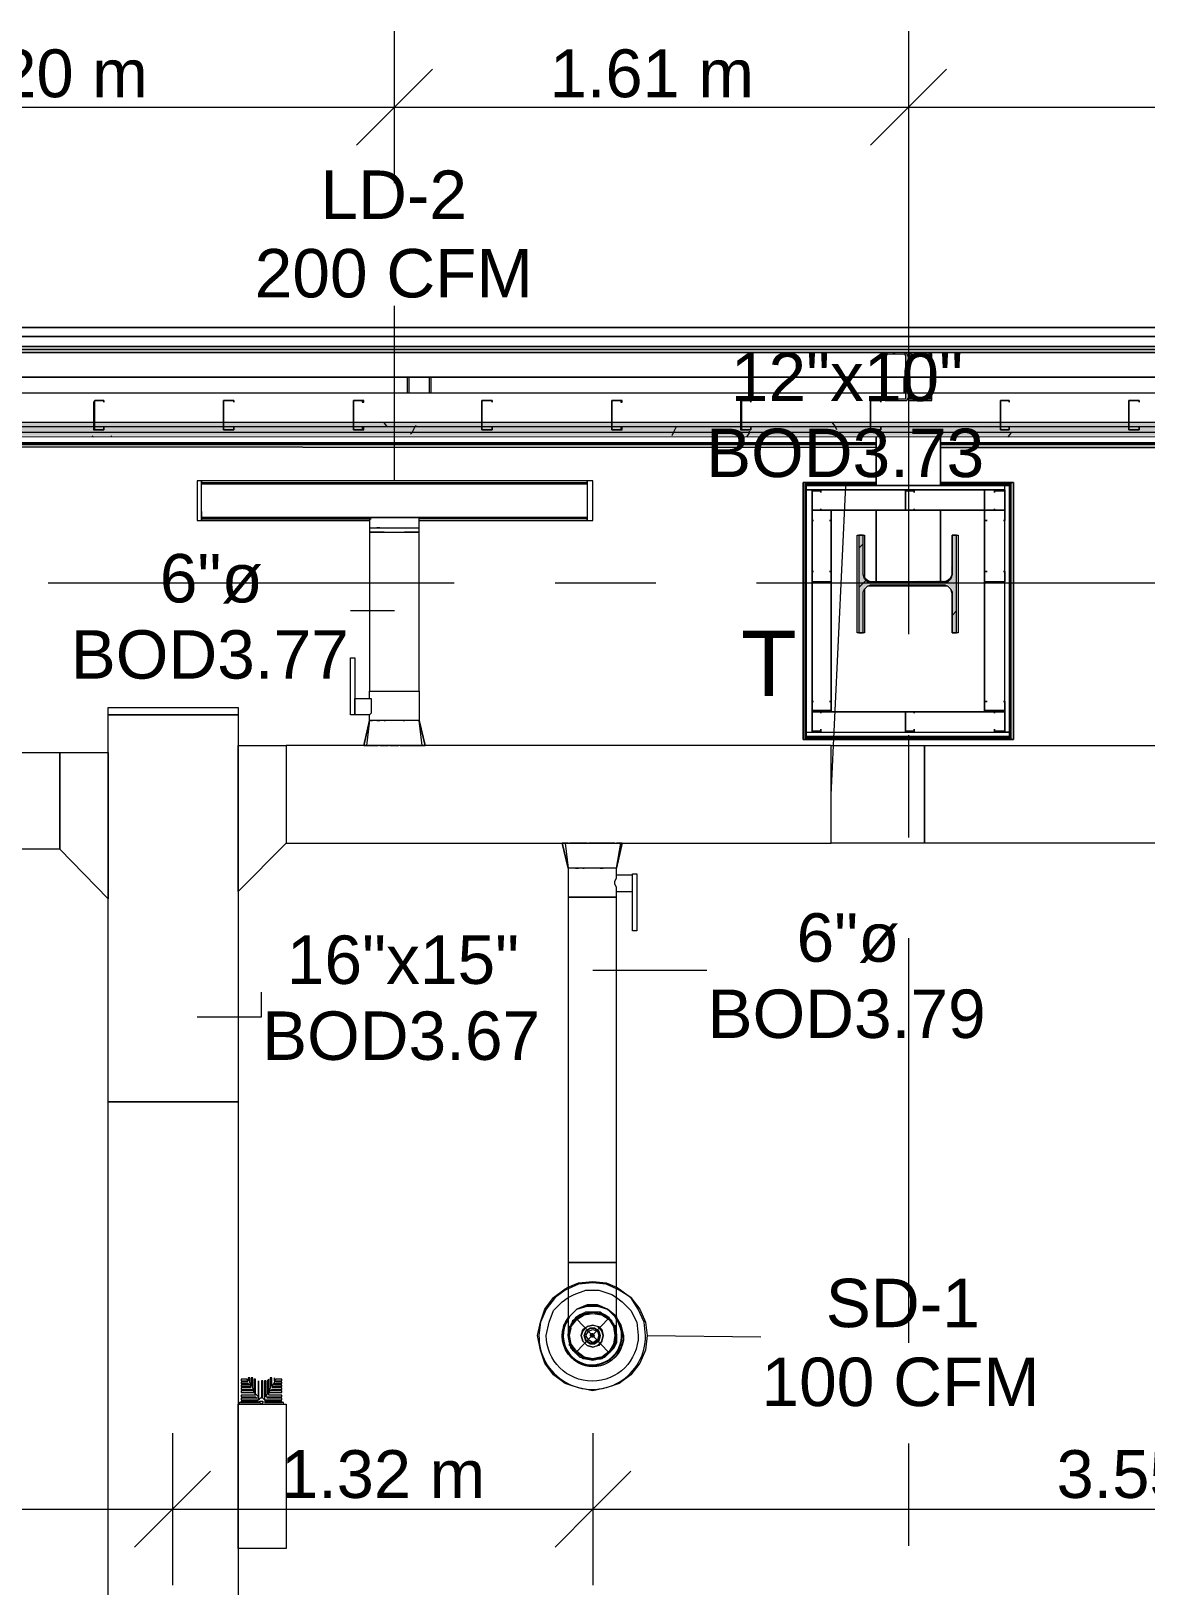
# Model space of a CAD drawing. Header units: metres. Extents: x -2 to 237, y -8 to 52.
# Drawn here: x 48.617 to 52.118, y 43.688 to 48.57 of the extents above; entities that cross this region are included whole.
import ezdxf

# ---------------------------------------------------------------- set-up
doc = ezdxf.new("R2010")
doc.units = ezdxf.units.M
doc.layers.add('HVAC - Ductos', color=5, linetype='Continuous', lineweight=0)
doc.layers.add('PDF2_Text', color=7, linetype='Continuous', lineweight=0)
doc.layers.add('PDF2_Geometry', color=7, linetype='Continuous', lineweight=0, true_color=0xaaaaaa)
doc.layers.add('PDF2_Solid Fills', color=7, linetype='Continuous', lineweight=0, true_color=0xffffff)
doc.styles.add('PDF Helvetica', font='')
doc.styles.get('PDF Helvetica').set_extended_font_data('Helvetica')

msp = doc.modelspace()

# ---------------------------------------------------------------- hatches: boundary and pattern name
at = {"layer": 'PDF2_Solid Fills', "lineweight": 0, "transparency": 33554559}
for points in [[(51.2942, 47.419), (51.2988, 47.4236), (51.3034, 47.5567), (51.3631, 47.5567), (51.3631, 47.4144), (51.3034, 47.419), (51.2988, 47.419), (51.2988, 47.4099), (51.3677, 47.4144), (51.3722, 47.556), (51.3722, 47.5567), (51.3677, 47.5612), (51.2988, 47.5612), (51.2942, 47.5521)], [(4.4593, 47.3136), (56.4217, 47.3136), (56.44, 47.309), (56.4401, 47.309), (56.4401, 47.3273), (12.2514, 47.3319), (4.4593, 47.3319)], [(56.408, 47.2998), (56.4217, 47.2953), (56.4217, 47.3136), (4.4593, 47.3136), (4.4593, 47.2998)], [(51.5098, 46.9879), (51.5052, 46.855), (51.496, 46.8458), (51.2438, 46.8412), (51.2438, 46.8458), (51.2392, 46.8504), (51.2346, 46.8504), (51.2346, 46.8641), (51.23, 46.8641), (51.23, 46.9879), (51.2163, 46.9879), (51.2163, 46.6807), (51.23, 46.6807), (51.23, 46.8136), (51.2346, 46.8228), (51.2438, 46.832), (51.496, 46.832), (51.5098, 46.8182), (51.5098, 46.6807), (51.5236, 46.6807), (51.5236, 46.9879)]]:
    msp.add_hatch(color=256, dxfattribs=at).paths.add_polyline_path(points)
h = msp.add_hatch(color=256, dxfattribs=at)
h.paths.add_polyline_path([(51.4411, 47.5612), (51.4456, 47.5567), (51.4456, 47.5612)])
h.paths.add_polyline_path([(51.3768, 47.5521), (51.3722, 47.5521), (51.3722, 47.4099), (51.4456, 47.4099), (51.4456, 47.5521), (51.4411, 47.5521), (51.4411, 47.4144), (51.3768, 47.4144)])
h.paths.add_polyline_path([(51.3768, 47.5567), (51.3768, 47.5612), (51.3722, 47.5612)])
h.paths.add_polyline_path([(51.4365, 47.5567), (51.4365, 47.5612), (51.3814, 47.5612)])
h = msp.add_hatch(color=256, dxfattribs=at)
h.paths.add_polyline_path([(6.1562, 47.3319), (6.1562, 47.3457), (4.4593, 47.3457), (4.4593, 47.3319)])
h.paths.add_polyline_path([(55.7246, 47.3411), (55.7246, 47.3274), (56.4538, 47.3274), (56.4538, 47.3411)])
h.paths.add_polyline_path([(53.6929, 47.3411), (53.6929, 47.3274), (55.72, 47.3274), (55.72, 47.3411)])
h.paths.add_polyline_path([(50.8494, 47.3411), (50.8494, 47.3274), (53.6883, 47.3274), (53.6883, 47.3411)])
h.paths.add_polyline_path([(48.8177, 47.3411), (48.8177, 47.3274), (50.8448, 47.3274), (50.8448, 47.3411)])
h.paths.add_polyline_path([(45.9742, 47.3411), (45.9742, 47.3274), (48.8131, 47.3274), (48.8131, 47.3411)])
h.paths.add_polyline_path([(43.9425, 47.3411), (43.9425, 47.3274), (45.9696, 47.3274), (45.9696, 47.3411)])
h.paths.add_polyline_path([(43.1307, 47.3411), (43.1307, 47.3274), (43.9379, 47.3274), (43.9379, 47.3411)])
h.paths.add_polyline_path([(41.099, 47.3411), (41.099, 47.3274), (43.1261, 47.3274), (43.1261, 47.3411)])
h.paths.add_polyline_path([(39.0673, 47.3411), (39.0673, 47.3274), (41.0944, 47.3274), (41.0944, 47.3411)])
h.paths.add_polyline_path([(38.2555, 47.3411), (38.2555, 47.3274), (39.0627, 47.3274), (39.0627, 47.3411)])
h.paths.add_polyline_path([(36.2238, 47.3457), (36.2238, 47.3274), (38.2509, 47.3274), (38.2509, 47.3411), (36.6274, 47.3457)])
h.paths.add_polyline_path([(34.1921, 47.3457), (34.1921, 47.3274), (36.2192, 47.3274), (36.2192, 47.3457)])
h.paths.add_polyline_path([(33.3803, 47.3457), (33.3803, 47.3274), (34.1875, 47.3274), (34.1875, 47.3457)])
h.paths.add_polyline_path([(31.3486, 47.3457), (31.3486, 47.3274), (33.3757, 47.3274), (33.3757, 47.3457)])
h.paths.add_polyline_path([(30.945, 47.3457), (30.945, 47.3274), (31.344, 47.3274), (31.344, 47.3457)])
h.paths.add_polyline_path([(28.5051, 47.3457), (28.5051, 47.3274), (30.9404, 47.3274), (30.9404, 47.3457)])
h.paths.add_polyline_path([(26.4734, 47.3457), (26.4734, 47.3274), (28.5005, 47.3274), (28.5005, 47.3457)])
h.paths.add_polyline_path([(23.6299, 47.3457), (23.6299, 47.3274), (26.4688, 47.3274), (26.4688, 47.3457)])
h.paths.add_polyline_path([(21.5982, 47.3457), (21.5982, 47.3274), (23.6253, 47.3274), (23.6253, 47.3457)])
h.paths.add_polyline_path([(20.7864, 47.3457), (20.7864, 47.3274), (21.5936, 47.3274), (21.5936, 47.3457)])
h.paths.add_polyline_path([(18.7547, 47.3457), (18.7547, 47.3274), (20.7818, 47.3274), (20.7818, 47.3457)])
h.paths.add_polyline_path([(16.7229, 47.3457), (16.7229, 47.3274), (18.7501, 47.3274), (18.7501, 47.3457)])
h.paths.add_polyline_path([(15.9112, 47.3457), (15.9112, 47.3274), (16.7184, 47.3274), (16.7184, 47.3457)])
h.paths.add_polyline_path([(13.8795, 47.3457), (13.8795, 47.3274), (15.9066, 47.3274), (15.9066, 47.3457)])
h.paths.add_polyline_path([(12.2514, 47.3319), (13.8626, 47.3274), (13.8749, 47.3274), (13.8749, 47.3457), (11.8478, 47.3457), (11.8478, 47.3319)])
h.paths.add_polyline_path([(11.8432, 47.3319), (11.8432, 47.3457), (11.036, 47.3457), (11.036, 47.3319)])
h.paths.add_polyline_path([(11.0314, 47.3319), (11.0314, 47.3457), (9.0043, 47.3457), (9.0043, 47.3319)])
h.paths.add_polyline_path([(8.9997, 47.3319), (8.9997, 47.3457), (6.1608, 47.3457), (6.1608, 47.3319)])

# ---------------------------------------------------------------- linework, layer by layer
at = {"layer": 'HVAC - Ductos', "lineweight": 0}
for points in [[(49.7579, 48.0932), (49.7579, 48.3317), (49.7579, 48.5702)], [(51.3722, 48.5702), (51.3722, 48.3317), (51.3722, 48.0932)], [(49.8771, 48.451), (49.7579, 48.3317), (49.6386, 48.2125)], [(51.4915, 48.451), (51.3722, 48.3317), (51.253, 48.2125)], [(36.1367, 48.3317), (38.6499, 48.3317), (40.8972, 48.3317), (42.163, 48.3317), (43.5802, 48.3317), (45.3734, 48.3317), (47.5564, 48.3317), (49.7579, 48.3317), (51.3722, 48.3317), (53.9222, 48.3317), (56.2108, 48.3317)], [(49.7579, 47.1576), (49.7579, 47.708)], [(49.1525, 47.1301), (49.1525, 47.1347), (49.1525, 47.1393), (49.1525, 47.1576), (49.1525, 47.153), (50.3632, 47.153), (50.3632, 47.1576), (50.3632, 47.1393), (50.3632, 47.1347), (50.3632, 47.1301)], [(50.3632, 47.1576), (49.1525, 47.1576)], [(49.1525, 47.1347), (49.1525, 47.1393), (49.1525, 47.1439)], [(50.3632, 47.1439), (50.3632, 47.1393), (50.3632, 47.1347)], [(51.1291, 46.1716), (51.1751, 47.1439)], [(49.1525, 47.098), (49.1525, 47.1026)], [(49.1525, 47.0888), (49.1525, 47.0934)], [(50.3632, 47.1026), (50.3632, 47.098)], [(50.3632, 47.0934), (50.3632, 47.0888)], [(49.1525, 47.0613), (49.1525, 47.0567), (49.1525, 47.0521), (49.1525, 47.0338), (49.1525, 47.0384), (49.6845, 47.0384)], [(49.1525, 47.0476), (49.1525, 47.0521), (49.1525, 47.0567)], [(49.1525, 47.0338), (49.6799, 47.0338)], [(50.3632, 47.0613), (50.3632, 47.0567), (50.3632, 47.0521), (50.3632, 47.0338), (50.3632, 47.0384), (49.8358, 47.0384)], [(49.8358, 47.0338), (50.3632, 47.0338)], [(50.3632, 47.0567), (50.3632, 47.0521), (50.3632, 47.0476)], [(49.6799, 46.4055), (49.6799, 46.4238), (49.6341, 46.4238), (49.6203, 46.4238), (49.6203, 46.6027), (49.6341, 46.6027), (49.6341, 46.4238), (49.6341, 46.4284), (49.6341, 46.433), (49.6341, 46.4376), (49.6341, 46.4422), (49.6341, 46.4514), (49.6341, 46.4559), (49.6341, 46.4651), (49.6341, 46.4697), (49.6341, 46.4743), (49.6799, 46.4743), (49.6799, 46.4972), (49.6845, 46.4972), (49.6936, 46.4972), (49.7028, 46.4972), (49.7212, 46.4972), (49.7396, 46.4972), (49.7579, 46.4972), (49.7762, 46.4972), (49.7946, 46.4972), (49.8129, 46.4972), (49.8221, 46.4972), (49.8313, 46.4972), (49.8358, 46.4972), (49.8358, 46.9971), (49.8313, 46.9971), (49.8267, 46.9971), (49.8221, 46.9971), (49.8129, 46.9971), (49.7946, 46.9971), (49.79, 46.9971)], [(49.7258, 46.9971), (49.7212, 46.9971), (49.7028, 46.9971), (49.6936, 46.9971), (49.689, 46.9971), (49.6845, 46.9971), (49.6799, 46.9971), (49.6799, 46.4972), (49.6845, 46.4972), (49.6936, 46.4972), (49.7028, 46.4972), (49.7212, 46.4972), (49.7396, 46.4972), (49.7579, 46.4972), (49.7762, 46.4972), (49.7946, 46.4972), (49.8129, 46.4972), (49.8221, 46.4972), (49.8313, 46.4972), (49.8358, 46.4972), (49.8358, 46.4055), (49.8313, 46.4055), (49.8267, 46.4055), (49.8221, 46.4055), (49.8129, 46.4055), (49.7946, 46.4055), (49.7762, 46.4055), (49.7579, 46.4055), (49.7396, 46.4055), (49.7212, 46.4055), (49.7028, 46.4055), (49.6936, 46.4055), (49.689, 46.4055), (49.6845, 46.4055), (49.6799, 46.4055), (49.6707, 46.3275)], [(49.6799, 47.0109), (49.6845, 47.0109), (49.7028, 47.0109), (49.7304, 47.0109), (49.7579, 47.0109), (49.79, 47.0109), (49.8129, 47.0109), (49.8313, 47.0109), (49.8358, 47.0109)], [(49.712, 47.0109), (49.7028, 47.0109)], [(49.7304, 46.9971), (49.7396, 46.9971), (49.7579, 46.9971), (49.7762, 46.9971), (49.7854, 46.9971)], [(49.7579, 46.7495), (49.6203, 46.7495)], [(49.6799, 46.4743), (49.6845, 46.4743), (49.6845, 46.4697), (49.6845, 46.4651), (49.6845, 46.4559), (49.6845, 46.4468), (49.6845, 46.4376), (49.6845, 46.433), (49.6845, 46.4284), (49.6799, 46.4238)], [(49.6616, 46.3275), (49.6799, 46.4055), (49.6616, 46.3275)], [(49.7762, 46.3275), (49.7808, 46.3275), (49.79, 46.3275), (49.7992, 46.3275), (49.8038, 46.3275), (49.8129, 46.3275), (49.8313, 46.3275), (49.8404, 46.3275), (49.8496, 46.3275), (49.8541, 46.3275), (49.8358, 46.4055), (49.8541, 46.3275), (49.8496, 46.3275)], [(49.845, 46.3275), (49.8358, 46.4055)], [(49.6662, 46.3275), (49.6616, 46.3275), (49.6662, 46.3275), (49.6707, 46.3275), (49.6753, 46.3275), (49.6845, 46.3275), (49.7028, 46.3275), (49.7074, 46.3275)], [(49.712, 46.3275), (49.7166, 46.3275), (49.7258, 46.3275), (49.7396, 46.3275)], [(49.7441, 46.3275), (49.7487, 46.3275), (49.7716, 46.3275)], [(54.0185, 46.3275), (54.0139, 46.3275), (54.9679, 46.3275), (54.9679, 46.0203), (51.4227, 46.0203), (51.4227, 46.3275), (53.8305, 46.3275), (53.8259, 46.3275)], [(50.3036, 46.0203), (50.2944, 46.0203), (50.2899, 46.0203), (50.2853, 46.0203), (50.3036, 45.9423), (50.2853, 46.0203), (50.2899, 46.0203)], [(50.2944, 46.0203), (50.3036, 45.9423)], [(50.3632, 46.0203), (50.3587, 46.0203), (50.3449, 46.0203), (50.3358, 46.0203), (50.3312, 46.0203), (50.3266, 46.0203), (50.3082, 46.0203)], [(50.4504, 46.0203), (50.4366, 46.0203), (50.4275, 46.0203), (50.4229, 46.0203), (50.4137, 46.0203), (50.3999, 46.0203), (50.3953, 46.0203), (50.3908, 46.0203), (50.3678, 46.0203)], [(50.4733, 46.0203), (50.4687, 46.0203), (50.4641, 46.0203), (50.455, 46.0203)], [(50.4733, 46.0203), (50.455, 45.9423), (50.4733, 46.0203)], [(50.455, 45.9423), (50.4687, 46.0203)], [(50.5055, 45.8735), (50.5055, 45.878), (50.5055, 45.8826), (50.5055, 45.8872), (50.5055, 45.8964), (50.5055, 45.901), (50.5055, 45.9102), (50.5055, 45.9148), (50.5055, 45.9194), (50.455, 45.9194), (50.455, 45.9423), (50.4504, 45.9423), (50.4458, 45.9423), (50.4321, 45.9423), (50.4183, 45.9423), (50.3999, 45.9423), (50.3816, 45.9423), (50.3587, 45.9423), (50.3404, 45.9423), (50.3266, 45.9423), (50.3128, 45.9423), (50.3082, 45.9423), (50.3036, 45.9423), (50.3036, 45.8506), (50.3082, 45.8506), (50.3128, 45.8506), (50.3266, 45.8506), (50.3404, 45.8506), (50.3587, 45.8506), (50.3816, 45.8506), (50.3999, 45.8506), (50.4183, 45.8506), (50.4321, 45.8506), (50.4458, 45.8506), (50.455, 45.8506), (50.455, 45.8689), (50.5055, 45.8689)], [(50.455, 45.8689), (50.455, 45.8735), (50.455, 45.878), (50.455, 45.8826), (50.4504, 45.8918), (50.4504, 45.901), (50.455, 45.9102), (50.455, 45.9148), (50.455, 45.9194)], [(50.3816, 45.6212), (50.7393, 45.6212)], [(49.1387, 45.4745), (49.3405, 45.4745), (49.3405, 45.5524)], [(50.455, 44.4747), (50.455, 44.4793), (50.455, 44.4976), (50.455, 44.5297), (50.455, 44.5664), (50.455, 44.6168), (50.455, 44.6673), (50.455, 44.704), (50.4458, 44.704), (50.4321, 44.704), (50.4183, 44.704), (50.3999, 44.704), (50.3816, 44.704), (50.3587, 44.704), (50.3404, 44.704), (50.3266, 44.704), (50.3128, 44.704), (50.3082, 44.704), (50.3036, 44.704), (50.3036, 44.649), (50.3036, 44.5985), (50.3036, 44.5527), (50.3036, 44.5159), (50.3036, 44.493), (50.3036, 44.4747)], [(50.455, 44.626), (50.4641, 44.6214), (50.5009, 44.5939), (50.5283, 44.5572), (50.5467, 44.5159), (50.5513, 44.4747), (50.5467, 44.4288), (50.5283, 44.3875), (50.5009, 44.3508), (50.4641, 44.3233), (50.4229, 44.3096), (50.3816, 44.3004), (50.3358, 44.3096), (50.2944, 44.3233), (50.2578, 44.3508), (50.2303, 44.3875), (50.2165, 44.4288), (50.2073, 44.4747), (50.2165, 44.5159), (50.2303, 44.5572), (50.2578, 44.5939), (50.2944, 44.6214), (50.3036, 44.626)], [(50.3036, 44.626), (50.3358, 44.6398), (50.3816, 44.6444), (50.4229, 44.6398), (50.455, 44.626)], [(50.455, 44.6214), (50.4229, 44.6352), (50.3816, 44.6398), (50.3358, 44.6352), (50.3036, 44.6214)], [(50.3036, 44.5939), (50.322, 44.6031), (50.3587, 44.6168), (50.3999, 44.6168), (50.4412, 44.6031), (50.455, 44.5939)], [(50.455, 44.4793), (50.455, 44.493), (50.4458, 44.5113), (50.4321, 44.5297), (50.4183, 44.5389), (50.3999, 44.5481), (50.3816, 44.5481), (50.3587, 44.5481), (50.3404, 44.5389), (50.3266, 44.5297), (50.3128, 44.5113), (50.3082, 44.493), (50.3036, 44.4793)], [(50.3082, 44.4976), (50.3082, 44.5022), (50.3128, 44.5068), (50.3266, 44.5251), (50.3495, 44.5389)], [(50.3495, 44.5435), (50.3541, 44.5435), (50.3816, 44.5481), (50.4045, 44.5435), (50.4091, 44.5435), (50.4137, 44.5435)], [(50.4091, 44.5389), (50.4321, 44.5251), (50.4458, 44.5068)], [(50.3128, 44.4472), (50.3082, 44.4747), (50.3128, 44.4976)], [(50.4504, 44.5068), (50.4504, 44.5022), (50.4504, 44.4976), (50.455, 44.4747), (50.4504, 44.4472)], [(50.3128, 44.4426), (50.3082, 44.4426), (50.3082, 44.4472)], [(50.3495, 44.4059), (50.3266, 44.4196), (50.3128, 44.4426)], [(50.4458, 44.4426), (50.4321, 44.4196), (50.4091, 44.4059)], [(50.4504, 44.4472), (50.4504, 44.4426)], [(50.5513, 44.4747), (50.909, 44.4701)], [(50.3541, 44.4013), (50.3495, 44.4013), (50.3495, 44.4059)], [(50.4045, 44.4059), (50.3816, 44.4013), (50.3541, 44.4059)], [(50.4137, 44.4059), (50.4091, 44.4013), (50.4045, 44.4013)], [(49.4093, 44.2591), (49.4093, 44.2637), (49.3497, 44.2637), (49.4048, 44.2637), (49.4048, 44.2683), (49.3497, 44.2683), (49.3543, 44.2729), (49.4048, 44.2729), (49.4048, 44.2775), (49.3589, 44.2775), (49.3589, 44.282), (49.4048, 44.282), (49.4048, 44.2866), (49.3634, 44.2866), (49.3634, 44.2958), (49.4048, 44.2958), (49.4048, 44.3004), (49.368, 44.3004), (49.3726, 44.305), (49.4048, 44.305), (49.4048, 44.3096), (49.3726, 44.3096), (49.3772, 44.3142), (49.4048, 44.3142), (49.4048, 44.3188), (49.3818, 44.3188), (49.3818, 44.3233), (49.4048, 44.3233), (49.4048, 44.3279), (49.3864, 44.3279), (49.3864, 44.3325), (49.4048, 44.3325), (49.4048, 44.3371), (49.3864, 44.3371), (49.3818, 44.3325), (49.3818, 44.3416), (49.3818, 44.3279), (49.3726, 44.3142), (49.3726, 44.3416), (49.368, 44.3416), (49.368, 44.3096), (49.3634, 44.2958), (49.3634, 44.3371), (49.3589, 44.3325), (49.3589, 44.2912), (49.3543, 44.282), (49.3543, 44.3325), (49.3497, 44.3325), (49.3497, 44.2729), (49.3451, 44.2775), (49.3451, 44.3325), (49.3405, 44.3325), (49.3405, 44.2775), (49.3359, 44.2775), (49.3313, 44.2729), (49.3313, 44.3325), (49.3313, 44.282), (49.3222, 44.2912), (49.3222, 44.3325), (49.3222, 44.3371), (49.3176, 44.3371), (49.3176, 44.2958), (49.313, 44.3096), (49.313, 44.3416), (49.3084, 44.3416), (49.3084, 44.3142), (49.3038, 44.3279), (49.3038, 44.3416), (49.2992, 44.3416), (49.2992, 44.3325), (49.2946, 44.3371), (49.2763, 44.3371), (49.2763, 44.3325), (49.2946, 44.3325), (49.2992, 44.3279), (49.2763, 44.3279), (49.2763, 44.3233), (49.2992, 44.3233), (49.3038, 44.3188), (49.2763, 44.3188), (49.2763, 44.3142), (49.3038, 44.3142), (49.3084, 44.3096), (49.2763, 44.3096), (49.2763, 44.305), (49.313, 44.305), (49.313, 44.3004), (49.2763, 44.3004), (49.2763, 44.2958), (49.3176, 44.2958), (49.3222, 44.2866), (49.2763, 44.2866), (49.2763, 44.282), (49.3222, 44.282), (49.3268, 44.2775), (49.2763, 44.2775), (49.2763, 44.2729), (49.3268, 44.2729), (49.3313, 44.2683), (49.2763, 44.2683), (49.2763, 44.2637), (49.3313, 44.2637), (49.3359, 44.2637), (49.2717, 44.2637), (49.2717, 44.2591)], [(49.0608, 44.1674), (49.0608, 43.9289), (49.0608, 43.6904)], [(50.3816, 44.1674), (50.3816, 43.9289), (50.3816, 43.6904)], [(49.18, 44.0482), (49.0608, 43.9289), (48.9415, 43.8097)], [(50.5009, 44.0482), (50.3816, 43.9289), (50.2624, 43.8097)], [(41.9246, 43.9289), (45.4147, 43.9289), (49.0608, 43.9289), (50.3816, 43.9289), (53.9314, 43.9289), (54.8715, 43.9289)]]:
    msp.add_lwpolyline(points, dxfattribs=at)
for points in [[(49.1387, 47.1576), (49.1387, 47.0338), (49.1525, 47.0338), (49.1525, 47.1576)], [(50.3632, 47.043), (49.1525, 47.043), (50.3632, 47.043), (49.1525, 47.043), (49.1525, 47.1484), (50.3632, 47.1484)], [(50.3816, 47.1576), (50.3632, 47.1576), (50.3632, 47.0338), (50.3816, 47.0338)], [(49.8358, 47.043), (49.8313, 47.043), (49.8221, 47.043), (49.8129, 47.043), (49.7946, 47.043), (49.7762, 47.043), (49.7579, 47.043), (49.7396, 47.043), (49.7212, 47.043), (49.7028, 47.043), (49.6936, 47.043), (49.6845, 47.043), (49.6799, 47.043), (49.6799, 47.0109), (49.6799, 46.9971), (49.689, 46.9971), (49.7028, 46.9971), (49.7304, 46.9971), (49.7579, 46.9971), (49.7854, 46.9971), (49.8129, 46.9971), (49.8267, 46.9971), (49.8358, 46.9971), (49.8358, 47.0109)], [(49.2671, 46.4238), (48.859, 46.4238), (48.859, 46.4468), (49.2671, 46.4468)], [(49.2671, 46.4238), (49.2671, 45.2084), (48.859, 45.2084), (48.859, 46.4238)], [(49.689, 46.4055), (49.6845, 46.4055)], [(49.712, 46.4055), (49.7028, 46.4055)], [(49.7304, 46.4055), (49.7258, 46.4055)], [(49.79, 46.4055), (49.7854, 46.4055)], [(47.2905, 46.3046), (48.7076, 46.3046), (48.859, 46.3046), (48.859, 45.846), (48.7076, 46.0019), (48.7076, 46.3046), (48.7076, 46.0019), (47.2905, 46.0019), (47.2905, 46.3046), (47.2905, 46.0019), (46.9969, 46.0248), (46.9969, 46.2817)], [(49.4185, 46.0203), (51.1291, 46.0203), (51.1291, 46.3275), (49.4185, 46.3275), (49.4185, 46.0203), (49.2671, 45.8689), (49.2671, 46.3275), (49.4185, 46.3275)], [(51.1291, 46.0203), (51.1291, 46.3275), (51.4227, 46.3275), (51.4227, 46.0203)], [(50.3266, 45.9423), (50.3358, 45.9423)], [(50.3495, 45.9423), (50.3541, 45.9423)], [(50.4045, 45.9423), (50.4091, 45.9423), (50.4137, 45.9423), (50.4091, 45.9423)], [(50.5055, 45.924), (50.5192, 45.924), (50.5192, 45.7451), (50.5055, 45.7451)], [(50.455, 45.8506), (50.4458, 45.8506), (50.4321, 45.8506), (50.4183, 45.8506), (50.3999, 45.8506), (50.3816, 45.8506), (50.3587, 45.8506), (50.3404, 45.8506), (50.3266, 45.8506), (50.3128, 45.8506), (50.3082, 45.8506), (50.3036, 45.8506), (50.3036, 44.704), (50.3082, 44.704), (50.3128, 44.704), (50.3266, 44.704), (50.3404, 44.704), (50.3587, 44.704), (50.3816, 44.704), (50.3999, 44.704), (50.4183, 44.704), (50.4321, 44.704), (50.4458, 44.704), (50.455, 44.704)], [(48.859, 43.3832), (48.859, 45.2084), (49.2671, 45.2084), (49.2671, 43.3832)], [(50.3082, 44.5343), (50.3312, 44.5572), (50.3632, 44.571), (50.3953, 44.571), (50.4275, 44.5572), (50.455, 44.5343), (50.455, 44.5297), (50.455, 44.5343), (50.4275, 44.5572), (50.3953, 44.571), (50.3632, 44.571), (50.3312, 44.5572), (50.3082, 44.5343), (50.3036, 44.5297)], [(50.4504, 44.5343), (50.4275, 44.5572), (50.3953, 44.5664), (50.3632, 44.5664), (50.3312, 44.5572), (50.3082, 44.5343), (50.3036, 44.5251), (50.3082, 44.5343), (50.3312, 44.5572), (50.3632, 44.5664), (50.3953, 44.5664), (50.4275, 44.5572), (50.4504, 44.5343), (50.455, 44.5251)], [(50.3082, 44.493), (50.3174, 44.5113), (50.3266, 44.5251), (50.3449, 44.5389), (50.3632, 44.5435), (50.3816, 44.5481), (50.3999, 44.5435), (50.4183, 44.5389), (50.4321, 44.5251), (50.4458, 44.5113), (50.4504, 44.493), (50.455, 44.4747), (50.4504, 44.4563), (50.4458, 44.438), (50.4321, 44.4196), (50.4183, 44.4105), (50.3999, 44.4013), (50.3816, 44.4013), (50.3632, 44.4013), (50.3449, 44.4105), (50.3266, 44.4196), (50.3174, 44.438), (50.3082, 44.4563), (50.3082, 44.4747)], [(50.3128, 44.5022), (50.3312, 44.5251), (50.3541, 44.5389), (50.3816, 44.5435), (50.4091, 44.5389), (50.4321, 44.5251), (50.4458, 44.5022), (50.4504, 44.4747), (50.4458, 44.4472), (50.4321, 44.4242), (50.4091, 44.4059), (50.3816, 44.4013), (50.3541, 44.4059), (50.3312, 44.4242), (50.3128, 44.4472), (50.3082, 44.4747)], [(50.4779, 44.4747), (50.4687, 44.5068), (50.455, 44.5297), (50.4687, 44.5068)], [(50.455, 44.4747), (50.455, 44.4517), (50.4458, 44.4334), (50.4321, 44.4196), (50.4183, 44.4059), (50.3999, 44.4013), (50.3816, 44.3967), (50.3587, 44.4013), (50.3404, 44.4059), (50.3358, 44.4105), (50.3266, 44.4196), (50.3128, 44.4334), (50.3082, 44.4517), (50.3036, 44.4747), (50.3036, 44.4793), (50.3036, 44.4747), (50.3082, 44.4517), (50.3128, 44.4334), (50.3266, 44.4196), (50.3358, 44.4105), (50.3404, 44.4059), (50.3587, 44.4013), (50.3816, 44.3967), (50.3999, 44.4013), (50.4183, 44.4059), (50.4321, 44.4196), (50.4458, 44.4334), (50.455, 44.4517), (50.455, 44.4747), (50.455, 44.4793)], [(50.3495, 44.4884), (50.3449, 44.4747), (50.3495, 44.493), (50.3632, 44.5022), (50.3816, 44.5068), (50.3999, 44.5022), (50.4091, 44.493), (50.4137, 44.4747), (50.4091, 44.4884), (50.3953, 44.5022), (50.3816, 44.5068), (50.3632, 44.5022)], [(50.3587, 44.4884), (50.3541, 44.4747), (50.3587, 44.4884), (50.3724, 44.4976), (50.3862, 44.4976), (50.3999, 44.4884), (50.4045, 44.4747), (50.3999, 44.4884), (50.3862, 44.4976), (50.3724, 44.4976)], [(50.3678, 44.4884), (50.3816, 44.493), (50.3953, 44.4884), (50.3999, 44.4747), (50.3953, 44.4609), (50.3816, 44.4517), (50.3678, 44.4609), (50.3587, 44.4747)], [(50.377, 44.4701), (50.3816, 44.4701), (50.3862, 44.4747), (50.3816, 44.4701), (50.377, 44.4701), (50.3724, 44.4747), (50.377, 44.4793), (50.3816, 44.4793), (50.3862, 44.4747), (50.3816, 44.4793), (50.377, 44.4793), (50.377, 44.4747)], [(50.4091, 44.4563), (50.4137, 44.4747), (50.4091, 44.4563), (50.3999, 44.4426), (50.3816, 44.438), (50.3632, 44.4426), (50.3495, 44.4563), (50.3449, 44.4747), (50.3495, 44.4563), (50.3632, 44.4426), (50.3816, 44.438), (50.3953, 44.4426)], [(50.3999, 44.4609), (50.4045, 44.4747), (50.3999, 44.4563), (50.3862, 44.4472), (50.3724, 44.4472), (50.3587, 44.4563), (50.3541, 44.4747), (50.3587, 44.4609), (50.3724, 44.4517), (50.3862, 44.4517)], [(49.4185, 43.8051), (49.2671, 43.8051), (49.2671, 44.2591), (49.4185, 44.2591)], [(49.3405, 44.2591), (49.3359, 44.2637), (49.3359, 44.2683), (49.3405, 44.2683), (49.3451, 44.2683), (49.3451, 44.2637)]]:
    msp.add_lwpolyline(points, close=True, dxfattribs=at)
for points in [[(50.3036, 44.6214), (50.2944, 44.6168), (50.2624, 44.5939), (50.2349, 44.5572), (50.2165, 44.5159), (50.2119, 44.4747, 1.013823), (50.5467, 44.4747), (50.5421, 44.5159), (50.5238, 44.5572), (50.5009, 44.5939), (50.4641, 44.6168), (50.455, 44.6214)], [(50.455, 44.5939), (50.4733, 44.5802), (50.5009, 44.5527), (50.5192, 44.5159), (50.5238, 44.4747, -0.994843), (50.2349, 44.4747), (50.244, 44.5159), (50.2578, 44.5527), (50.2853, 44.5802), (50.3036, 44.5939)]]:
    msp.add_lwpolyline(points, format="xyb", dxfattribs=at)
msp.add_lwpolyline([(50.2853, 44.4747, 1.010164), (50.4779, 44.4747, -1.38954), (50.3036, 44.5297), (50.2899, 44.5068), (50.2853, 44.4747), (50.2899, 44.5068), (50.3036, 44.5251, 1.353153), (50.4733, 44.4747), (50.4687, 44.5068), (50.455, 44.5251, -1.352998)], format="xyb", close=True, dxfattribs=at)
at = {"layer": 'PDF2_Geometry', "lineweight": 0}
for points in [[(51.3722, 48.506), (51.3722, 48.35)], [(51.3722, 48.1895), (51.3722, 47.7126)], [(51.3722, 47.7126), (51.3722, 46.6761)], [(49.8725, 47.6392), (49.7992, 47.6392)], [(51.4089, 47.6392), (51.331, 47.6392)], [(48.2719, 47.5612), (46.8364, 47.5612), (48.2995, 47.5612), (49.8358, 47.5612), (48.3315, 47.5612)], [(51.3218, 47.5567), (51.331, 47.5612)], [(52.8765, 47.5612), (51.4365, 47.5612), (52.904, 47.5612), (54.4404, 47.5612), (55.9722, 47.5612), (55.9631, 47.5612)], [(51.4411, 47.5521), (51.4456, 47.5567)], [(51.2942, 47.5245), (51.2988, 47.5337)], [(49.7992, 47.4328), (49.7992, 47.4832)], [(49.8038, 47.4832), (49.8038, 47.4328)], [(49.8679, 47.4328), (49.8679, 47.4832)], [(49.8725, 47.4832), (49.8725, 47.4328)], [(51.2897, 47.4832), (51.2897, 47.4328)], [(51.2942, 47.4832), (51.2942, 47.4328)], [(51.3585, 47.4328), (51.3585, 47.4832)], [(51.3631, 47.4741), (51.3722, 47.4787), (51.3768, 47.4832), (51.3768, 47.4328)], [(51.3631, 47.4328), (51.3631, 47.4832)], [(51.4411, 47.4328), (51.4411, 47.4832)], [(51.4456, 47.4328), (51.4456, 47.4832)], [(56.5456, 46.0065), (56.5456, 46.4101), (56.5456, 46.8182), (56.5456, 47.2218), (56.5456, 47.2953), (56.5456, 47.3411), (56.5456, 47.4053), (56.5456, 47.4328), (4.4593, 47.4374)], [(51.2988, 47.4099), (51.3034, 47.4144)], [(56.4217, 35.0866), (56.4217, 47.2953), (56.4217, 47.309), (4.4593, 47.3136)], [(48.8131, 47.3411), (48.4095, 47.3411), (48.0013, 47.3411), (47.5978, 47.3411), (47.1896, 47.3411), (46.786, 47.3411), (46.3778, 47.3411), (45.9742, 47.3411)], [(48.8131, 47.3273), (48.4095, 47.3273), (48.0013, 47.3273), (47.5978, 47.3273), (47.1896, 47.3273), (46.786, 47.3273), (46.3778, 47.3273), (45.9742, 47.3273)], [(50.8448, 47.3411), (50.4412, 47.3411), (50.033, 47.3411), (49.6295, 47.3411), (49.2213, 47.3411), (48.8177, 47.3411)], [(50.8448, 47.3273), (50.4412, 47.3273), (50.033, 47.3273), (49.6295, 47.3273), (49.2213, 47.3273), (48.8177, 47.3273)], [(53.6883, 47.3411), (53.2847, 47.3411), (52.8765, 47.3411), (52.4729, 47.3411), (52.0647, 47.3411), (51.6612, 47.3411), (51.253, 47.3411), (50.8494, 47.3411)], [(53.6883, 47.3273), (53.2847, 47.3273), (52.8765, 47.3273), (52.4729, 47.3273), (52.0647, 47.3273), (51.6612, 47.3273), (51.253, 47.3273), (50.8494, 47.3273)], [(42.5895, 23.4741), (42.5895, 23.5613), (42.5895, 33.4447), (43.0803, 33.4447), (43.0803, 33.5685), (42.5895, 33.5685), (56.408, 33.5685), (56.408, 35.0728), (45.9696, 35.0728), (45.9696, 35.0866), (56.408, 35.0866), (56.408, 47.2953), (4.4593, 47.2998)], [(42.2685, 47.2723), (51.2714, 47.2723), (42.2685, 47.2769), (51.2714, 47.2769), (42.2685, 47.2769), (51.2714, 47.2769)], [(55.8714, 47.2723), (51.4731, 47.2723), (55.8714, 47.2723), (51.4731, 47.2769), (55.8714, 47.2769), (51.4731, 47.2769)], [(51.0466, 47.1484), (51.0512, 47.1484), (51.0512, 47.1439)], [(51.0512, 47.1439), (51.0512, 47.1484), (51.0466, 47.1484)], [(51.0512, 47.1439), (51.0512, 46.3551), (51.0512, 47.1439)], [(51.6887, 47.1439), (51.0512, 47.1439), (51.6887, 47.1439)], [(51.6933, 47.1484), (51.4731, 47.1484)], [(51.4731, 47.1484), (51.6933, 47.1484)], [(51.4731, 46.8412), (51.4731, 47.0659), (51.4731, 46.8412), (51.4869, 46.8412), (51.496, 46.8458), (51.5052, 46.855), (51.5098, 46.8641), (51.5098, 46.9879), (51.5282, 46.9879), (51.5282, 46.6807), (51.5098, 46.6807), (51.5098, 46.8045), (51.5052, 46.8182), (51.496, 46.8274), (51.4869, 46.8274), (51.253, 46.8274), (51.2438, 46.8274), (51.2346, 46.8182), (51.2346, 46.8045), (51.2346, 46.6807), (51.2117, 46.6807), (51.2117, 46.9879), (51.2346, 46.9879), (51.2346, 46.8641), (51.2346, 46.855), (51.2438, 46.8458), (51.253, 46.8412), (51.2714, 46.8412)], [(51.2714, 47.0659), (51.2714, 46.8412), (51.2714, 47.0659)], [(51.2163, 46.9467), (51.23, 46.9604)], [(49.9459, 46.8366), (48.6709, 46.8366)], [(50.5788, 46.8366), (50.2624, 46.8366)], [(52.1656, 46.8366), (50.8953, 46.8366)], [(51.2163, 46.8228), (51.2392, 46.8458)], [(51.5098, 46.7357), (51.5236, 46.7495)], [(51.0512, 46.3551), (51.6933, 46.3551), (51.0512, 46.3551)], [(51.3722, 46.3597), (51.3722, 46.0386)], [(51.3722, 45.7221), (51.3722, 44.4517)], [(51.3722, 44.1353), (51.3722, 43.8143)]]:
    msp.add_lwpolyline(points, dxfattribs=at)
for points in [[(48.2995, 47.6392), (49.8358, 47.6392), (48.2995, 47.6392), (46.7677, 47.6392), (45.2313, 47.6392), (46.7677, 47.6392)], [(49.8358, 47.6117), (48.2995, 47.6117)], [(51.3677, 47.6392), (52.904, 47.6392), (54.4404, 47.6392), (52.904, 47.6392), (51.3677, 47.6392), (49.8358, 47.6392)], [(51.3677, 47.6117), (49.8358, 47.6117)], [(52.904, 47.6117), (51.3677, 47.6117)], [(49.8358, 47.5796), (48.2995, 47.5796)], [(49.8358, 47.5704), (48.2995, 47.5704)], [(51.3677, 47.5796), (49.8358, 47.5796)], [(51.3677, 47.5704), (49.8358, 47.5704)], [(51.308, 47.5612), (49.8358, 47.5612)], [(51.308, 47.4099), (51.3585, 47.4099), (51.3677, 47.4099), (51.3722, 47.419), (51.3722, 47.5475), (51.3677, 47.5567), (51.3585, 47.5612), (51.308, 47.5612), (51.2988, 47.5567), (51.2942, 47.5475), (51.2942, 47.419), (51.2988, 47.4099)], [(51.308, 47.4144), (51.3034, 47.4144), (51.2988, 47.419), (51.2988, 47.5475), (51.3034, 47.5521), (51.308, 47.5567), (51.3585, 47.5567), (51.3631, 47.5521), (51.3631, 47.5475), (51.3631, 47.419), (51.3631, 47.4144), (51.3585, 47.4144)], [(51.3677, 47.5612), (51.3585, 47.5612)], [(52.904, 47.5796), (51.3677, 47.5796)], [(52.904, 47.5704), (51.3677, 47.5704)], [(51.3814, 47.5612), (51.3677, 47.5612)], [(51.3814, 47.4099), (51.4365, 47.4099), (51.4456, 47.4099), (51.4456, 47.419), (51.4456, 47.5521), (51.4456, 47.5567), (51.4365, 47.5612), (51.3814, 47.5612), (51.3722, 47.5567), (51.3722, 47.5521), (51.3722, 47.419), (51.3722, 47.4099)], [(51.4411, 47.419), (51.4411, 47.4144), (51.4365, 47.4144), (51.3814, 47.4144), (51.3768, 47.4144), (51.3768, 47.419), (51.3768, 47.5521), (51.3768, 47.5567), (51.3814, 47.5567), (51.4365, 47.5567), (51.4411, 47.5567), (51.4411, 47.5521)], [(49.8358, 47.4832), (51.2942, 47.4832), (49.8358, 47.4832), (48.3407, 47.4832)], [(51.2988, 47.4832), (51.3631, 47.4832)], [(51.3768, 47.4832), (51.4411, 47.4832)], [(51.4456, 47.4832), (52.8674, 47.4832)], [(48.8452, 47.4099), (48.8177, 47.4099), (48.8131, 47.4053), (48.8131, 47.3181), (48.8177, 47.3181), (48.8452, 47.3181), (48.8452, 47.3273), (48.8452, 47.3181), (48.8177, 47.3181), (48.8177, 47.4053), (48.8177, 47.4099), (48.8452, 47.4099), (48.8452, 47.4053)], [(49.2534, 47.4099), (49.2213, 47.4099), (49.2213, 47.4053), (49.2213, 47.3181), (49.2534, 47.3181), (49.2534, 47.3273), (49.2534, 47.3181), (49.2213, 47.3181), (49.2213, 47.4053), (49.2213, 47.4099), (49.2534, 47.4099), (49.2534, 47.4053)], [(49.6616, 47.4099), (49.6295, 47.4099), (49.6295, 47.4053), (49.6295, 47.3181), (49.6616, 47.3181), (49.6616, 47.3273), (49.657, 47.3273), (49.657, 47.3181), (49.6295, 47.3181), (49.6295, 47.4053), (49.6295, 47.4099), (49.657, 47.4099), (49.657, 47.4053), (49.6616, 47.4053)], [(50.0652, 47.4099), (50.0376, 47.4099), (50.033, 47.4099), (50.033, 47.4053), (50.033, 47.3181), (50.0376, 47.3181), (50.0652, 47.3181), (50.0652, 47.3273), (50.0652, 47.3181), (50.0376, 47.3181), (50.033, 47.3181), (50.033, 47.4053), (50.033, 47.4099), (50.0376, 47.4099), (50.0652, 47.4099), (50.0652, 47.4053)], [(50.4733, 47.4099), (50.4412, 47.4099), (50.4412, 47.4053), (50.4412, 47.3181), (50.4733, 47.3181), (50.4733, 47.3273), (50.4687, 47.3273), (50.4687, 47.3181), (50.4412, 47.3181), (50.4412, 47.4053), (50.4412, 47.4099), (50.4687, 47.4099), (50.4687, 47.4053), (50.4733, 47.4053)], [(50.8769, 47.4099), (50.8494, 47.4099), (50.8448, 47.4099), (50.8448, 47.4053), (50.8448, 47.3181), (50.8494, 47.3181), (50.8769, 47.3181), (50.8769, 47.3273), (50.8769, 47.3181), (50.8494, 47.3181), (50.8494, 47.4053), (50.8494, 47.4099), (50.8769, 47.4099), (50.8769, 47.4053)], [(51.2851, 47.4099), (51.253, 47.4099), (51.253, 47.4053), (51.253, 47.3181), (51.2851, 47.3181), (51.2851, 47.3273), (51.2851, 47.3181), (51.253, 47.3181), (51.253, 47.4053), (51.253, 47.4099), (51.2851, 47.4099), (51.2851, 47.4053)], [(51.6887, 47.4099), (51.6612, 47.4099), (51.6612, 47.4053), (51.6612, 47.3181), (51.6887, 47.3181), (51.6887, 47.3273), (51.6887, 47.3181), (51.6612, 47.3181), (51.6612, 47.4053), (51.6612, 47.4099), (51.6887, 47.4099), (51.6887, 47.4053)], [(52.0969, 47.4099), (52.0693, 47.4099), (52.0647, 47.4099), (52.0647, 47.4053), (52.0647, 47.3181), (52.0693, 47.3181), (52.0969, 47.3181), (52.0969, 47.3273), (52.0969, 47.3181), (52.0693, 47.3181), (52.0647, 47.3181), (52.0647, 47.4053), (52.0647, 47.4099), (52.0693, 47.4099), (52.0969, 47.4099), (52.0969, 47.4053)], [(42.2685, 47.2677), (51.2714, 47.2631)], [(51.2714, 47.2953), (51.2714, 47.1439)], [(51.4731, 47.2953), (51.4731, 47.1439)], [(51.4731, 47.2631), (55.8714, 47.2631)], [(51.7025, 46.3459), (51.7025, 47.153), (51.6979, 47.153), (51.6933, 47.1484), (51.6933, 47.1439), (51.6933, 46.3551), (51.6933, 47.1484), (51.6933, 46.3505), (51.0466, 46.3505), (51.0512, 46.3505), (51.0512, 46.3551), (51.0512, 46.3688), (51.6887, 46.3688), (51.6749, 46.3688), (51.6749, 47.1439), (51.6887, 47.1439), (51.6887, 46.3688), (51.6887, 46.3551), (51.0512, 46.3551), (51.0512, 47.1439), (51.0512, 47.1301), (51.0512, 46.3688), (51.0695, 46.3688), (51.0695, 47.1301), (51.0512, 47.1301), (51.6749, 47.1301), (51.6749, 47.1439), (51.0512, 47.1439), (51.0512, 47.1484), (51.0466, 47.1484), (51.2714, 47.1484), (51.0466, 47.1484), (51.0466, 46.3505), (51.0512, 46.3505), (51.0512, 46.3551), (51.0512, 47.1439), (51.2714, 47.1439), (51.0512, 47.1439), (51.2714, 47.1439), (51.0512, 47.1439), (51.0512, 46.3551), (51.6933, 46.3551), (51.0512, 46.3551), (51.0512, 47.1484), (51.0466, 47.153), (51.042, 47.153), (51.2714, 47.153), (51.042, 47.153), (51.0466, 47.153), (51.0512, 47.1484), (51.0512, 46.3551), (51.6933, 46.3551), (51.6933, 47.1439), (51.6933, 47.1484), (51.6979, 47.153), (51.7025, 47.153), (51.7025, 46.3459), (51.6979, 46.3459), (51.6933, 46.3505), (51.6933, 46.3551), (51.6933, 46.3505), (51.6979, 46.3459), (51.7025, 46.3459), (51.042, 46.3459), (51.042, 47.153), (51.0466, 47.153), (51.0512, 47.1484), (51.2714, 47.1484), (51.0512, 47.1484), (51.0466, 47.153), (51.042, 47.153), (51.2714, 47.153), (51.042, 47.153), (51.042, 46.3459), (51.042, 47.153), (51.042, 46.3459), (51.7025, 46.3459), (51.6979, 46.3459), (51.6933, 46.3505), (51.6933, 46.3551), (51.0512, 46.3551), (51.6933, 46.3551), (51.0512, 46.3551), (51.0512, 46.433), (51.0512, 47.0659), (51.0512, 47.1439), (51.6108, 47.1439), (51.6933, 47.1439), (51.6933, 46.3551), (51.0512, 46.3551), (51.0512, 46.3505), (51.0466, 46.3505), (51.6933, 46.3505), (51.6933, 47.1484), (51.6933, 46.3551), (51.6933, 46.433), (51.6933, 47.1439), (51.6933, 47.1484), (51.6979, 47.153), (51.7025, 47.153), (51.7025, 46.3459), (51.042, 46.3459), (51.0466, 46.3459), (51.0512, 46.3505), (51.0466, 46.3459), (51.042, 46.3459), (51.0466, 46.3459), (51.0512, 46.3505), (51.0466, 46.3459), (51.042, 46.3459)], [(51.0466, 46.3505), (51.0512, 46.3505), (51.0512, 46.3551), (51.0512, 47.1439), (51.0512, 47.1484), (51.0466, 47.1484)], [(51.0695, 47.0659), (51.0695, 47.1256), (51.0695, 47.1301), (51.0971, 47.1301), (51.0971, 47.121), (51.0971, 47.1256), (51.0695, 47.1256), (51.0695, 47.0659), (51.0971, 47.0659)], [(51.1291, 47.0659), (51.6108, 47.0659), (51.6108, 47.1301), (51.0695, 47.1301), (51.0695, 47.0659)], [(51.3631, 47.0659), (51.3631, 47.1256), (51.3631, 47.1301), (51.3906, 47.1301), (51.3906, 47.121), (51.3906, 47.1256), (51.3631, 47.1256), (51.3631, 47.0659), (51.3906, 47.0659)], [(51.7025, 47.153), (51.6979, 47.153), (51.6933, 47.1484), (51.6933, 47.1439), (51.4731, 47.1439), (51.6933, 47.1439), (51.6933, 46.3551), (51.6933, 46.3505), (51.6979, 46.3459), (51.7025, 46.3459), (51.7025, 47.153), (51.4731, 47.153), (51.7025, 47.153), (51.4731, 47.153)], [(51.6933, 47.1484), (51.4731, 47.1484)], [(51.4731, 47.1439), (51.6933, 47.1439)], [(51.6108, 47.0659), (51.6108, 46.433), (51.6749, 46.433), (51.6749, 47.1301), (51.6108, 47.1301)], [(51.6749, 47.1301), (51.6749, 47.1256), (51.6749, 47.0659), (51.6428, 47.0659), (51.6428, 47.0705), (51.6428, 47.0659), (51.6749, 47.0659), (51.6749, 47.1256), (51.6428, 47.1256), (51.6428, 47.121), (51.6428, 47.1301)], [(51.6887, 46.3551), (51.6933, 46.3551), (51.6933, 47.1439), (51.6887, 47.1439)], [(51.0695, 47.0613), (51.0695, 47.0659), (51.1291, 47.0659), (51.1291, 47.0613), (51.1291, 47.0338), (51.1246, 47.0338), (51.1291, 47.0338), (51.1291, 47.0613), (51.1291, 47.0659), (51.0695, 47.0659), (51.0695, 47.0613), (51.0695, 47.0338)], [(51.0695, 46.433), (51.1291, 46.433), (51.1291, 47.0659), (51.0695, 47.0659)], [(51.0971, 47.0705), (51.0971, 47.0659)], [(51.1291, 46.433), (51.6108, 46.433), (51.6108, 47.0659), (51.1291, 47.0659)], [(51.3906, 47.0705), (51.3906, 47.0659)], [(51.6108, 47.0613), (51.6108, 47.0659), (51.6153, 47.0659), (51.6749, 47.0659), (51.6749, 47.0613), (51.6749, 47.0338), (51.6703, 47.0338), (51.6749, 47.0338), (51.6749, 47.0613), (51.6749, 47.0659), (51.6153, 47.0659), (51.6108, 47.0613), (51.6108, 47.0338)], [(51.0741, 47.0338), (51.0695, 47.0338)], [(51.6199, 47.0338), (51.6108, 47.0338)], [(51.5236, 46.6807), (51.5236, 46.9879), (51.5098, 46.9879), (51.5098, 46.8641), (51.5052, 46.8504), (51.496, 46.8412), (51.4869, 46.8412), (51.253, 46.8412), (51.2438, 46.8412), (51.2346, 46.8504), (51.23, 46.8641), (51.23, 46.9879), (51.2163, 46.9879), (51.2163, 46.6807), (51.23, 46.6807), (51.23, 46.809), (51.2346, 46.8182), (51.2438, 46.8274), (51.253, 46.832), (51.4869, 46.832), (51.496, 46.8274), (51.5052, 46.8182), (51.5098, 46.809), (51.5098, 46.6807)], [(51.1291, 46.8412), (51.0695, 46.8412), (51.0695, 46.8733), (51.0741, 46.8733), (51.0695, 46.8733), (51.0695, 46.8412), (51.1291, 46.8412), (51.1291, 46.8733)], [(51.1246, 46.8733), (51.1291, 46.8733)], [(51.6749, 46.8412), (51.6153, 46.8412), (51.6108, 46.8412), (51.6108, 46.8733), (51.6199, 46.8733), (51.6108, 46.8733), (51.6108, 46.8412), (51.6153, 46.8412), (51.6749, 46.8412), (51.6749, 46.8733)], [(51.6703, 46.8733), (51.6749, 46.8733)], [(51.1291, 46.4376), (51.1291, 46.433), (51.0695, 46.433), (51.0695, 46.4376), (51.0695, 46.4651), (51.0741, 46.4651), (51.0695, 46.4651), (51.0695, 46.4376), (51.1291, 46.4376), (51.1291, 46.4651)], [(51.0695, 46.3688), (51.0695, 46.3734), (51.0695, 46.433), (51.0971, 46.433), (51.0971, 46.4284), (51.0971, 46.433), (51.0695, 46.433), (51.0695, 46.3734), (51.0971, 46.3734), (51.0971, 46.378), (51.0971, 46.3688)], [(51.6108, 46.433), (51.1291, 46.433), (51.0695, 46.433), (51.0695, 46.3688), (51.6749, 46.3688), (51.6749, 46.433)], [(51.1246, 46.4651), (51.1291, 46.4651)], [(51.3631, 46.3688), (51.3631, 46.3734), (51.3631, 46.433), (51.3906, 46.433), (51.3906, 46.4284), (51.3906, 46.433), (51.3631, 46.433), (51.3631, 46.3734), (51.3906, 46.3734), (51.3906, 46.378), (51.3906, 46.3688)], [(51.6749, 46.4376), (51.6749, 46.433), (51.6153, 46.433), (51.6108, 46.433), (51.6108, 46.4376), (51.6108, 46.4651), (51.6199, 46.4651), (51.6108, 46.4651), (51.6108, 46.4376), (51.6153, 46.4376), (51.6749, 46.4376), (51.6749, 46.4651)], [(51.6428, 46.4284), (51.6428, 46.433)], [(51.6749, 46.433), (51.6749, 46.3734), (51.6749, 46.3688), (51.6428, 46.3688), (51.6428, 46.378), (51.6428, 46.3734), (51.6749, 46.3734), (51.6749, 46.433), (51.6428, 46.433)], [(51.6703, 46.4651), (51.6749, 46.4651)]]:
    msp.add_lwpolyline(points, close=True, dxfattribs=at)
at = {"layer": 'PDF2_Geometry', "color": 254, "lineweight": 0, "true_color": 0xeaeaea}
for points in [[(49.735, 47.3273), (49.7258, 47.3411)], [(49.8267, 47.3319), (49.8221, 47.3273), (49.8129, 47.309), (49.8083, 47.3044)], [(50.6476, 47.3273), (50.643, 47.3273), (50.6338, 47.309), (50.6293, 47.2998)], [(50.8723, 47.3136), (50.8723, 47.309), (50.8632, 47.2953)], [(51.1475, 47.3181), (51.1429, 47.3273), (51.1337, 47.3411)], [(51.2805, 47.2953), (51.2714, 47.309)], [(51.6933, 47.309), (51.6841, 47.2953)], [(48.8131, 47.2953), (48.8085, 47.2998)], [(48.8681, 47.2998), (48.8681, 47.2953)]]:
    msp.add_lwpolyline(points, dxfattribs=at)
at = {"layer": 'PDF2_Geometry', "color": 8, "lineweight": 0, "true_color": 0x808080}
msp.add_lwpolyline([(50.4412, 44.5205), (50.4045, 44.5481), (50.3587, 44.5481), (50.3174, 44.5205), (50.3036, 44.4747), (50.3174, 44.4288), (50.3587, 44.4013), (50.4045, 44.4013), (50.4412, 44.4288), (50.455, 44.4747)], close=True, dxfattribs=at)
for points in [[(50.3266, 44.5297), (50.4321, 44.4196)], [(50.4321, 44.5297), (50.3266, 44.4196)]]:
    msp.add_lwpolyline(points, dxfattribs=at)

# ---------------------------------------------------------------- texts
at = {"layer": 'PDF2_Text', "lineweight": 0, "attachment_point": 4, "style": 'PDF Helvetica'}
for s, insert, char_height in [('2.20 m', (48.3424, 48.4366), 0.15017), ('1.61 m', (50.2458, 48.4366), 0.15017), ('LD-2', (49.5257, 48.0566), 0.15205), ('200 CFM', (49.3193, 47.8089), 0.15205), ('12"x10"', (50.8145, 47.4833), 0.15205), ('BOD3.73', (50.7365, 47.2448), 0.15205), ('6"ø', (49.0212, 46.8503), 0.15205), ('BOD3.77', (48.7414, 46.6119), 0.15205), ('T', (50.8466, 46.5853), 0.2049), ('6"ø', (51.0209, 45.7221), 0.15205), ('16"x15"', (49.4202, 45.6533), 0.15205), ('BOD3.79', (50.7411, 45.4836), 0.15205), ('BOD3.67', (49.3422, 45.4148), 0.15205), ('SD-1', (51.1126, 44.5755), 0.15205), ('100 CFM', (50.9108, 44.3278), 0.15205), ('1.32 m', (49.4019, 44.0382), 0.15017), ('3.55 m', (51.8373, 44.0382), 0.15017)]:
    msp.add_mtext(s, dxfattribs=dict(at, insert=insert, char_height=char_height))

doc.saveas('drawing.dxf')
